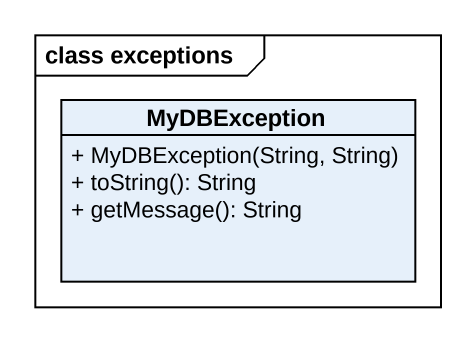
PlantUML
@startuml
mainframe class exceptions
hide circle
hide empty members
skinparam classAttributeIconSize 0
class MyDBException {
  + MyDBException(String, String)
  + toString(): String
  + getMessage(): String
}
@enduml
